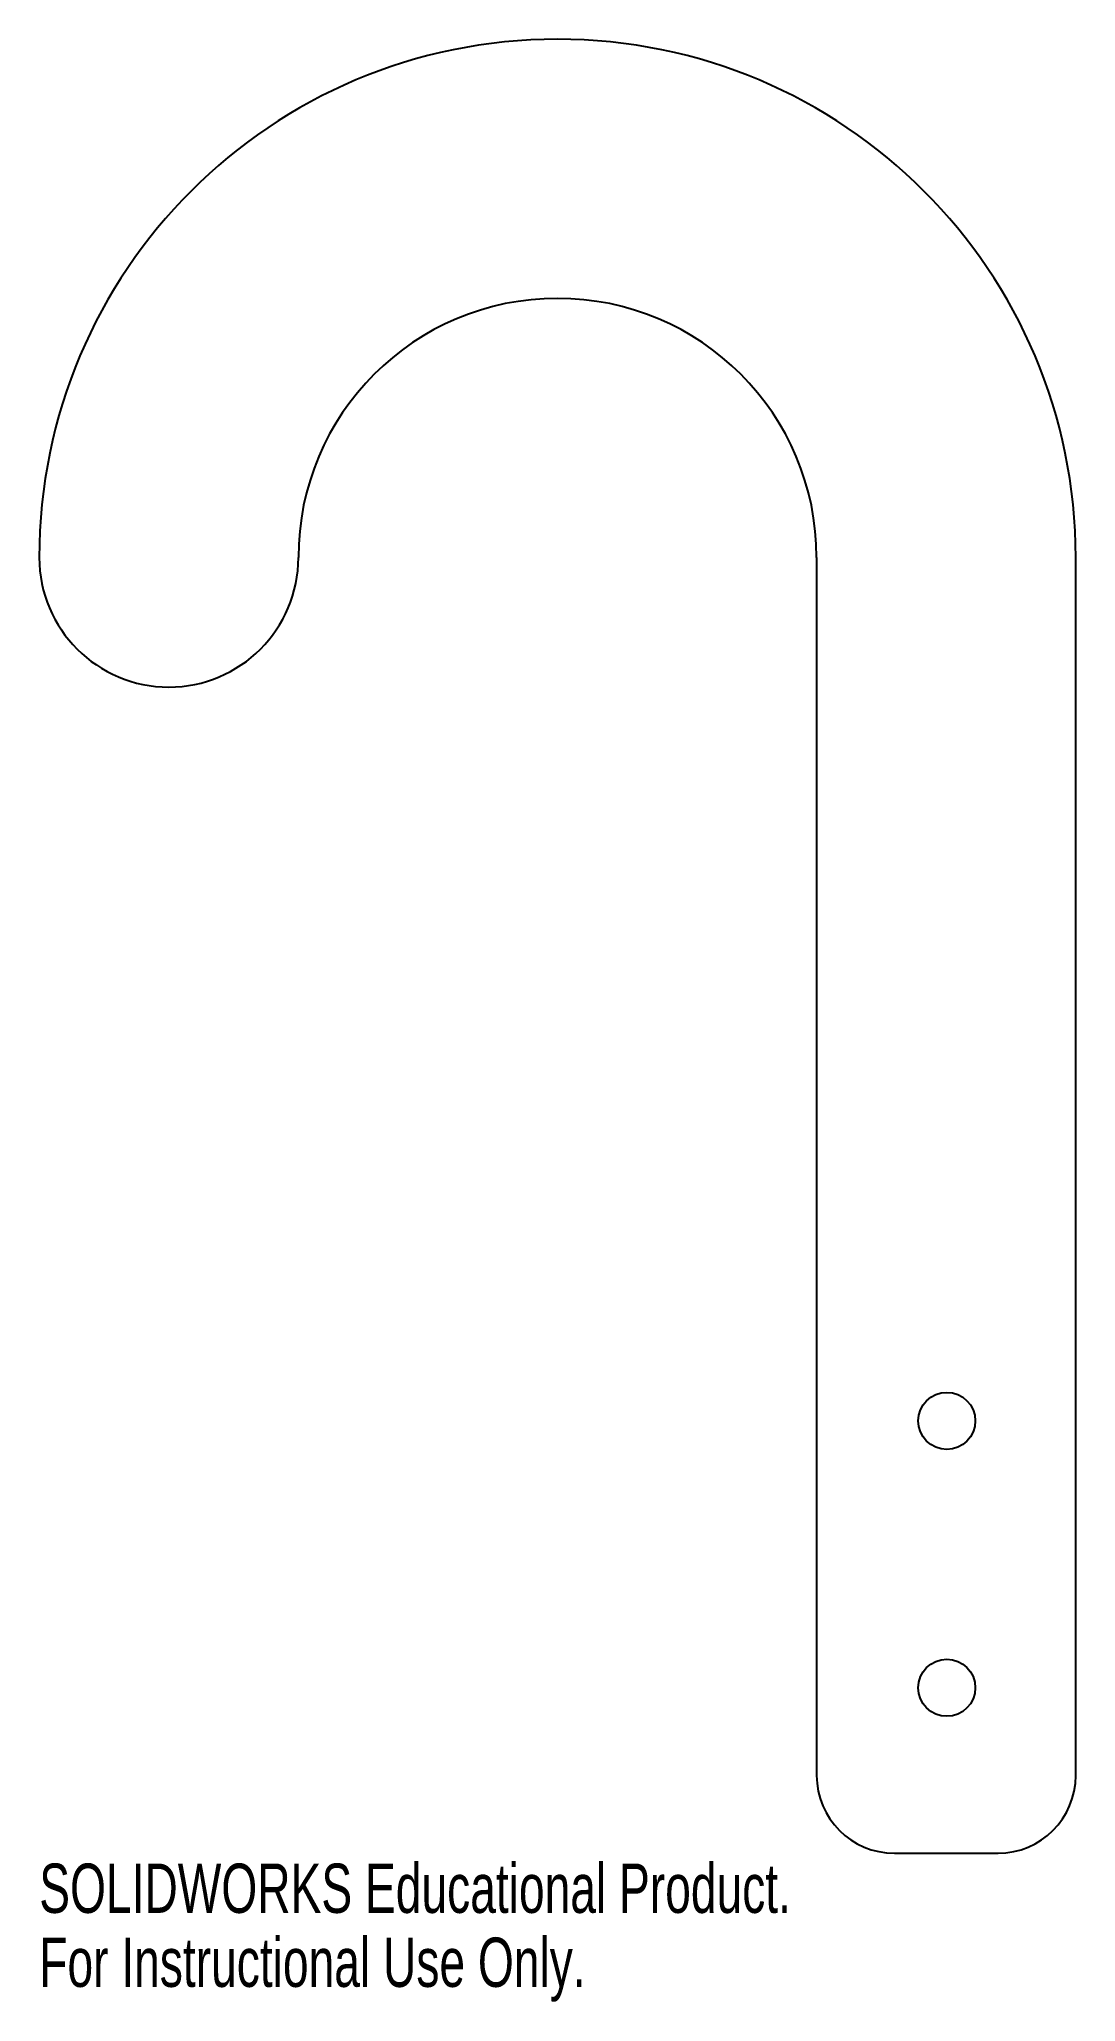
# Model space of a CAD drawing. Header units: inches. Extents: x -3.31 to 0.69, y -0.57 to 7.
import ezdxf

# ---------------------------------------------------------------- set-up
doc = ezdxf.new("R2010")
doc.units = ezdxf.units.IN
doc.header["$MEASUREMENT"] = 0
doc.styles.add('SLDTEXTSTYLE0', font='TXT', dxfattribs={"width": 0.7})

msp = doc.modelspace()

# ---------------------------------------------------------------- linework, layer by layer
at = {"color": 7, "linetype": 'Continuous', "lineweight": 25}
for p, q in [((-0.3132, 5), (-0.3132, 0.3)), ((0.6868, 0.3), (0.6868, 5)), ((-0.0132, 0), (0.3868, 0))]:
    msp.add_line(p, q, dxfattribs=at)
for centre in [(0.1891, 1.6684), (0.1891, 0.6384)]:
    msp.add_circle(centre, 0.11, dxfattribs=at)
for centre, radius, start, end in [((-1.3132, 5), 2, 0, 180), ((-1.3132, 5), 1, 0, 180), ((-2.8132, 5), 0.5, 180, 0), ((-0.0132, 0.3), 0.3, 180, 270), ((0.3868, 0.3), 0.3, 270, 0)]:
    msp.add_arc(centre, radius, start, end, dxfattribs=at)

# ---------------------------------------------------------------- texts
at = {"color": 7, "linetype": 'Continuous', "char_height": 0.1903, "attachment_point": 1, "style": 'SLDTEXTSTYLE0'}
for s, insert in [('SOLIDWORKS Educational Product.', (-3.3132, -0.0401)), ('For Instructional Use Only.', (-3.3132, -0.3256))]:
    msp.add_mtext(s, dxfattribs=dict(at, insert=insert))

doc.saveas('drawing.dxf')
